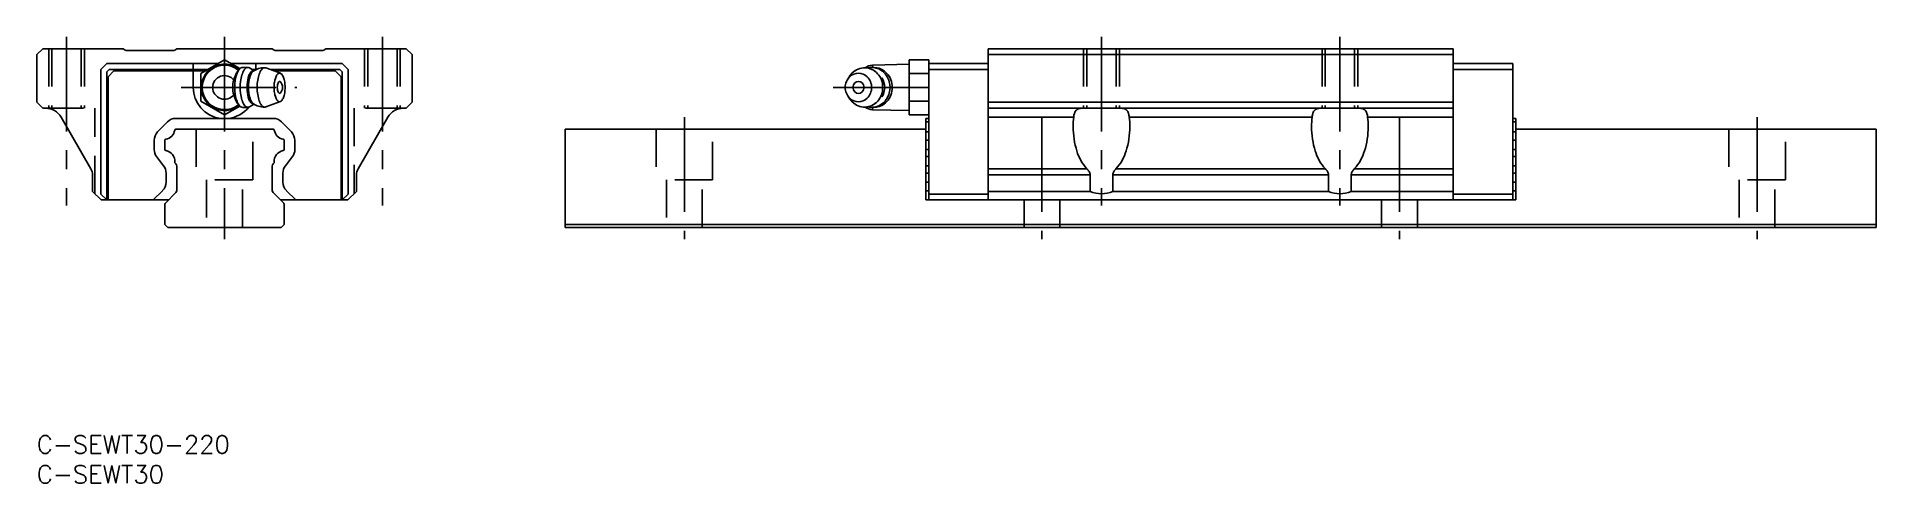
# Model space of a CAD drawing. Extents: x 0 to 309, y -8 to 67.
import ezdxf

# ---------------------------------------------------------------- set-up
doc = ezdxf.new("R2010")
doc.units = 0
doc.header["$LTSCALE"] = 0.5
doc.linetypes.add('CENTER', pattern=[50.8, 31.75, -6.35, 6.35, -6.35])
doc.linetypes.add('DASHED', pattern=[19.05, 12.7, -6.35])
doc.layers.get('0').update_dxf_attribs({"linetype": 'CONTINUOUS'})
doc.layers.add('CENTER', color=1, linetype='CENTER')
doc.styles.get("Standard").update_dxf_attribs({"font": 'txt.shx', "height": 3, "bigfont": 'bigfont.shx'})

# ---------------------------------------------------------------- blocks, each defined once
blk = doc.blocks.new('*U36')
at = {"color": 7, "linetype": 'CONTINUOUS'}
blk.add_text('C-SEWT30-220', height=3, dxfattribs=at).set_placement((0, -3))
blk = doc.blocks.new('*U37')
at = {"color": 7, "linetype": 'CONTINUOUS'}
blk.add_text('C-SEWT30', height=3, dxfattribs=at).set_placement((0, -8))

msp = doc.modelspace()

# ---------------------------------------------------------------- linework, layer by layer
at = {"color": 7, "linetype": 'CONTINUOUS'}
for p, q in [((1, 64.95), (0, 63.95)), ((14.5, 64.95), (1, 64.95)), ((14.65, 64.8), (14.5, 64.95)), ((23.5, 64.95), (23.35, 64.8)), ((39.5, 64.95), (23.5, 64.95)), ((39.65, 64.8), (39.5, 64.95)), ((48.5, 64.95), (48.35, 64.8)), ((62, 64.95), (48.5, 64.95)), ((63, 63.95), (62, 64.95)), ((159.66, 64.95), (237.66, 64.95)), ((159.66, 39.55), (159.66, 64.95)), ((237.66, 39.55), (237.66, 64.95)), ((0, 63.95), (0, 55.95)), ((11.75, 62.45), (10.75, 61.45)), ((30.43, 62.45), (11.75, 62.45)), ((22.99, 64.65), (15.01, 64.65)), ((26.25, 62.45), (26.25, 61.45)), ((31.5, 63.07), (27.5, 60.76)), ((34.05, 61.6), (31.5, 63.07)), ((51.25, 62.45), (32.57, 62.45)), ((35.43, 61.8), (34.55, 61.8)), ((36.75, 62.45), (36.75, 61.45)), ((47.99, 64.65), (40.01, 64.65)), ((52.25, 61.45), (51.25, 62.45)), ((63, 55.95), (63, 63.95)), ((140.45, 61.8), (140.07, 61.8)), ((146.36, 62.35), (140.21, 62.19)), ((140.21, 61.8), (140.21, 62.19)), ((149.66, 63.07), (146.36, 63.07)), ((146.36, 53.83), (146.36, 63.07)), ((149.66, 39.55), (149.66, 63.07)), ((149.66, 62.45), (159.66, 62.45)), ((159.66, 63.95), (237.66, 63.95)), ((247.66, 62.45), (237.66, 62.45)), ((247.66, 39.55), (247.66, 62.45)), ((10.75, 61.45), (10.75, 40.55)), ((12.16, 61.45), (11.75, 61.04)), ((11.75, 61.04), (11.75, 39.55)), ((11.95, 60.25), (12.95, 61.25)), ((11.95, 60.25), (11.95, 39.55)), ((28.7, 61.45), (12.16, 61.45)), ((28.35, 61.25), (12.95, 61.25)), ((26.25, 58.45), (26.25, 61.25)), ((27.5, 60.76), (27.5, 56.14)), ((33.79, 61.28), (34.02, 61.56)), ((36.45, 61.25), (35.72, 61.71)), ((36.82, 61.45), (36.14, 61.45)), ((36.82, 61.45), (36.14, 61.45)), ((36.45, 61.25), (36.35, 61.25)), ((38.42, 61.72), (40.87, 60.83)), ((50.84, 61.45), (39.16, 61.45)), ((50.05, 61.25), (39.71, 61.25)), ((50.05, 61.25), (51.05, 60.25)), ((51.25, 61.04), (50.84, 61.45)), ((51.05, 39.55), (51.05, 60.25)), ((51.25, 39.55), (51.25, 61.04)), ((52.25, 40.55), (52.25, 61.45)), ((136.45, 60.4), (136.09, 59.86)), ((149.66, 60.76), (146.36, 60.76)), ((149.66, 61.45), (159.66, 61.45)), ((247.66, 61.45), (237.66, 61.45)), ((0, 55.95), (1, 54.95)), ((27.5, 56.14), (31.5, 53.83)), ((33.79, 55.62), (34.02, 55.34)), ((36.45, 55.65), (35.72, 55.19)), ((36.35, 55.65), (36.45, 55.65)), ((38.42, 55.18), (40.87, 56.07)), ((62, 54.95), (63, 55.95)), ((136.09, 57.04), (136.45, 56.5)), ((149.66, 56.14), (146.36, 56.14)), ((159.66, 55.95), (237.66, 55.95)), ((1, 54.95), (1.47, 54.95)), ((4.07, 53.45), (9.08, 44.78)), ((20.27, 50.97), (21.91, 52.65)), ((23.34, 53.25), (39.66, 53.25)), ((31.5, 53.83), (34.05, 55.31)), ((34.55, 55.1), (35.43, 55.1)), ((41.09, 52.65), (42.73, 50.97)), ((53.92, 44.78), (58.93, 53.45)), ((61.53, 54.95), (62, 54.95)), ((140.07, 55.1), (140.45, 55.1)), ((140.21, 54.71), (140.21, 55.1)), ((140.21, 54.71), (146.36, 54.55)), ((149.66, 53.83), (146.36, 53.83)), ((149.66, 53.25), (149.16, 53.25)), ((149.16, 53.25), (149.16, 39.55)), ((149.66, 52.65), (149.16, 52.65)), ((159.66, 54.95), (237.66, 54.95)), ((159.66, 53.45), (174, 53.45)), ((175.47, 54.95), (175.4, 54.95)), ((181.84, 54.95), (181.91, 54.95)), ((183.32, 53.45), (214, 53.45)), ((215.47, 54.95), (215.4, 54.95)), ((221.84, 54.95), (221.91, 54.95)), ((223.32, 53.45), (237.66, 53.45)), ((247.66, 53.25), (248.16, 53.25)), ((247.66, 52.65), (248.16, 52.65)), ((248.16, 39.55), (248.16, 53.25)), ((19.7, 48.04), (19.7, 49.57)), ((21.5, 48.04), (21.5, 49.57)), ((23.34, 51.45), (39.66, 51.45)), ((39.66, 51.45), (23.34, 51.45)), ((41.5, 49.57), (41.5, 48.04)), ((43.3, 49.57), (43.3, 48.04)), ((88.66, 51.45), (149.16, 51.45)), ((88.66, 34.95), (88.66, 51.45)), ((149.66, 50.97), (149.16, 50.97)), ((149.66, 49.57), (149.16, 49.57)), ((247.66, 50.97), (248.16, 50.97)), ((247.66, 49.57), (248.16, 49.57)), ((248.16, 51.45), (308.66, 51.45)), ((308.66, 34.95), (308.66, 51.45)), ((21.29, 45.29), (20.11, 46.83)), ((42.89, 46.83), (41.71, 45.29)), ((149.66, 48.04), (149.16, 48.04)), ((149.66, 46.83), (149.16, 46.83)), ((247.66, 48.04), (248.16, 48.04)), ((247.66, 46.83), (248.16, 46.83)), ((9.35, 43.78), (9.35, 41)), ((21.7, 42.53), (21.7, 44.07)), ((23.35, 45.6), (23.21, 45.74)), ((23.5, 41.16), (23.5, 45.24)), ((39.5, 45.24), (39.5, 41.16)), ((39.79, 45.74), (39.65, 45.6)), ((41.3, 44.07), (41.3, 42.53)), ((53.65, 41), (53.65, 43.78)), ((149.66, 45.29), (149.16, 45.29)), ((149.66, 44.07), (149.16, 44.07)), ((159.66, 44.78), (176.23, 44.78)), ((159.66, 43.78), (176.75, 43.78)), ((176.75, 41), (176.75, 43.78)), ((180.57, 43.78), (180.57, 41)), ((180.57, 43.78), (216.75, 43.78)), ((181.09, 44.78), (216.23, 44.78)), ((216.75, 41), (216.75, 43.78)), ((220.57, 43.78), (220.57, 41)), ((220.57, 43.78), (237.66, 43.78)), ((221.09, 44.78), (237.66, 44.78)), ((247.66, 45.29), (248.16, 45.29)), ((247.66, 44.07), (248.16, 44.07)), ((9.35, 41), (10.8, 39.55)), ((10.75, 40.55), (11.75, 39.55)), ((19.55, 39.55), (21.11, 41.11)), ((21.57, 39.02), (23.35, 40.8)), ((39.65, 40.8), (41.43, 39.02)), ((41.89, 41.11), (43.45, 39.55)), ((51.25, 39.55), (52.25, 40.55)), ((52.2, 39.55), (53.65, 41)), ((149.66, 42.53), (149.16, 42.53)), ((149.66, 41.11), (149.16, 41.11)), ((149.66, 40.55), (159.66, 40.55)), ((159.66, 41), (176.75, 41)), ((180.57, 41), (216.75, 41)), ((220.57, 41), (237.66, 41)), ((247.66, 40.55), (237.66, 40.55)), ((247.66, 42.53), (248.16, 42.53)), ((247.66, 41.11), (248.16, 41.11)), ((22.1, 39.55), (10.8, 39.55)), ((21.5, 38.85), (21.5, 35.45)), ((52.2, 39.55), (40.9, 39.55)), ((41.5, 35.45), (41.5, 38.85)), ((149.16, 39.55), (159.61, 39.55)), ((159.61, 39.55), (159.61, 39.6)), ((159.61, 39.6), (159.66, 39.6)), ((159.66, 39.55), (237.66, 39.55)), ((237.66, 39.6), (237.71, 39.6)), ((237.71, 39.6), (237.71, 39.55)), ((237.71, 39.55), (248.16, 39.55)), ((21.5, 35.45), (22, 34.95)), ((22, 34.95), (41, 34.95)), ((41, 34.95), (41.5, 35.45)), ((88.66, 35.45), (308.66, 35.45)), ((88.66, 34.95), (308.66, 34.95))]:
    msp.add_line(p, q, dxfattribs=at)
at = {"color": 3, "linetype": 'DASHED'}
for p, q in [((2, 64.95), (2, 54.95)), ((2.54, 64.95), (2.54, 54.95)), ((7.46, 64.95), (7.46, 54.95)), ((8, 64.95), (8, 54.95)), ((55, 64.95), (55, 54.95)), ((55.54, 64.95), (55.54, 54.95)), ((60.46, 64.95), (60.46, 54.95)), ((61, 64.95), (61, 54.95)), ((175.66, 64.95), (175.66, 54.95)), ((176.2, 64.95), (176.2, 54.95)), ((181.12, 64.95), (181.12, 54.95)), ((181.66, 64.95), (181.66, 54.95)), ((215.66, 64.95), (215.66, 54.95)), ((216.2, 64.95), (216.2, 54.95)), ((221.12, 64.95), (221.12, 54.95)), ((221.66, 64.95), (221.66, 54.95)), ((1.47, 54.95), (9.75, 54.95)), ((9.75, 40.6), (9.75, 54.95)), ((53.25, 54.95), (53.25, 40.6)), ((61.53, 54.95), (53.25, 54.95)), ((26.75, 51.45), (26.75, 42.95)), ((36.25, 42.95), (36.25, 51.45)), ((103.91, 51.45), (103.91, 42.95)), ((113.41, 42.95), (113.41, 51.45)), ((283.91, 51.45), (283.91, 42.95)), ((293.41, 42.95), (293.41, 51.45)), ((36.25, 42.95), (26.75, 42.95)), ((28.5, 42.95), (28.5, 34.95)), ((34.5, 34.95), (34.5, 42.95)), ((113.41, 42.95), (103.91, 42.95)), ((105.66, 42.95), (105.66, 34.95)), ((111.66, 34.95), (111.66, 42.95)), ((293.41, 42.95), (283.91, 42.95)), ((285.66, 42.95), (285.66, 34.95)), ((291.66, 34.95), (291.66, 42.95)), ((165.66, 39.55), (165.66, 34.95)), ((171.66, 34.95), (171.66, 39.55)), ((225.66, 39.55), (225.66, 34.95)), ((231.66, 34.95), (231.66, 39.55))]:
    msp.add_line(p, q, dxfattribs=at)
at = {"color": 7, "linetype": 'CONTINUOUS'}
for centre, radius, start, end in [((15.01, 65.15), 0.5, 225, 270), ((22.99, 65.15), 0.5, 270, 315), ((31.5, 58.45), 3.9, 50.9718, 309.0282), ((31.5, 58.45), 3.74, 51.0329, 308.9671), ((34.54, 61.12), 0.68, 89.8146, 141.4349), ((35.6, 60.92), 0.918, 109.5055, 148.4502), ((35.43, 61.25), 0.551, 57.5252, 104.1804), ((38.19, 58.46), 3.29, 89.1369, 124.9824), ((38.24, 61.23), 0.519, 70.0924, 125.2235), ((40.01, 65.15), 0.5, 225, 270), ((47.99, 65.15), 0.5, 270, 315), ((138.91, 58.93), 2.82, 76.348, 100.2493), ((140.26, 60.19), 2, 91.5, 128.7532), ((140.07, 58.86), 2.94, 80.5353, 103.929), ((140.45, 58.86), 2.94, 53.8898, 89.8488), ((140.06, 58.86), 2.95, 57.3307, 80.285), ((31.5, 58.45), 1.98, 38.259, 321.741), ((36.99, 58.45), 4.12, 162.6982, 197.3018), ((40.92, 57.34), 8.2, 155.5597, 163.4295), ((41.9, 58.45), 8.68, 175.683, 184.317), ((39.75, 58.67), 6.52, 160.718, 176.1614), ((35.38, 59.93), 2.09, 139.5538, 157.3697), ((35.74, 60.07), 2.27, 139.598, 160.8002), ((42.72, 58.45), 8.58, 173.5184, 186.4816), ((40.51, 58.73), 6.35, 163.1981, 173.801), ((37.32, 59.74), 3, 146.419, 163.9372), ((42.54, 58.45), 7.26, 175.683, 184.317), ((40.28, 58.72), 4.99, 160.0114, 176.868), ((42.77, 58.45), 7.26, 175.8885, 184.1115), ((41.57, 58.56), 6.05, 166.8119, 176.1003), ((37.39, 59.81), 1.9, 139.598, 160.8002), ((39, 59.19), 3.41, 153.6234, 167.265), ((36.39, 60.68), 0.569, 93.4944, 141.4349), ((37.07, 60.18), 1.24, 128.03, 154.984), ((45.54, 58.45), 8.56, 175.825, 184.175), ((44.08, 58.59), 7.09, 166.5793, 176.0477), ((41, 59.35), 3.92, 152.982, 167.0658), ((38.75, 60.54), 1.38, 126.0403, 154.4616), ((46.04, 58.45), 6.22, 175.683, 184.317), ((44.91, 58.56), 5.09, 166.0541, 175.9315), ((42.6, 59.16), 2.69, 151.4947, 166.6232), ((41.02, 60.05), 0.885, 121.2698, 153.2617), ((42.92, 58.45), 2.56, 173.7782, 186.2218), ((42.3, 58.53), 1.94, 164.0092, 174.023), ((41.38, 58.8), 0.977, 148.743, 164.6112), ((40.82, 59.15), 0.321, 116.9113, 150.4592), ((40.74, 60.48), 0.371, 61.134, 118.866), ((40.74, 59.3), 0.155, 58.6993, 113.8023), ((39.9, 58.45), 1.34, 313.2338, 46.7662), ((40.46, 60.05), 0.885, 26.7383, 58.7302), ((38.88, 59.16), 2.69, 13.3768, 28.5053), ((36.57, 58.56), 5.09, 4.0685, 13.9459), ((35.44, 58.45), 6.22, 355.683, 4.317), ((138.19, 58.45), 2.53, 134.7224, 225.2776), ((137.87, 58.76), 2.09, 45.5005, 134.4995), ((139.07, 58.64), 3.16, 123.7997, 146.1384), ((138.01, 58.45), 1.06, 134.7224, 225.2776), ((137.87, 58.58), 0.872, 45.5005, 134.4995), ((138.93, 58.84), 2.91, 100.3514, 123.7661), ((137.74, 58.45), 1.06, 314.7224, 45.2776), ((137.56, 58.45), 2.53, 314.7224, 45.2776), ((138.88, 58.82), 2.94, 52.9859, 76.2524), ((138.72, 58.61), 3.2, 30.981, 52.964), ((138.5, 58.48), 3.46, 10.1721, 31.0278), ((139.93, 58.66), 3.19, 35.5149, 57.2955), ((139.3, 58.45), 2.98, 327.435, 32.5652), ((138.4, 58.45), 3.55, 349.7879, 10.29), ((140.27, 58.62), 3.23, 31.5185, 53.9499), ((139.7, 58.5), 3.46, 14.9361, 35.548), ((140.04, 58.48), 3.51, 10.3156, 31.5664), ((139.56, 58.45), 3.61, 344.994, 15.006), ((139.93, 58.45), 3.62, 349.6015, 10.3985), ((40.92, 59.56), 8.2, 196.5705, 204.4403), ((39.75, 58.23), 6.52, 183.8386, 199.282), ((35.38, 56.98), 2.09, 202.6303, 220.4462), ((35.74, 56.83), 2.27, 199.1998, 220.402), ((40.51, 58.17), 6.35, 186.199, 196.8019), ((37.32, 57.16), 3, 196.0628, 213.581), ((40.28, 58.18), 4.99, 183.132, 199.9886), ((41.57, 58.34), 6.05, 183.8997, 193.1881), ((37.39, 57.1), 1.9, 199.1998, 220.402), ((39, 57.71), 3.41, 192.735, 206.3766), ((36.39, 56.22), 0.569, 218.5651, 266.5056), ((37.07, 56.72), 1.24, 205.016, 231.97), ((38.19, 58.44), 3.29, 235.0186, 270.862), ((44.08, 58.32), 7.09, 183.9523, 193.4207), ((41, 57.55), 3.92, 192.9342, 207.018), ((38.75, 56.36), 1.38, 205.5384, 233.9597), ((44.91, 58.34), 5.09, 184.0685, 193.9459), ((42.6, 57.74), 2.69, 193.3768, 208.5053), ((41.02, 56.85), 0.885, 206.7383, 238.7302), ((42.3, 58.38), 1.94, 185.977, 195.9908), ((41.38, 58.1), 0.977, 195.3888, 211.257), ((40.82, 57.75), 0.321, 209.5408, 243.0887), ((40.74, 56.42), 0.371, 241.134, 298.866), ((40.74, 57.61), 0.155, 246.1977, 301.3007), ((40.46, 56.85), 0.885, 301.2698, 333.2617), ((38.88, 57.74), 2.69, 331.4947, 346.6232), ((36.57, 58.34), 5.09, 346.0541, 355.9315), ((137.87, 58.14), 2.09, 225.5005, 314.4995), ((139.07, 58.26), 3.15, 213.8629, 236.2875), ((137.87, 58.32), 0.872, 225.5005, 314.4995), ((138.93, 58.06), 2.91, 236.3214, 259.7399), ((138.88, 58.08), 2.94, 283.8385, 307.1008), ((140.45, 58.04), 2.94, 270.1167, 306.1107), ((140.06, 58.05), 2.95, 279.715, 302.6693), ((138.72, 58.29), 3.2, 307.1224, 329.1003), ((138.5, 58.43), 3.46, 329.0534, 349.9059), ((139.93, 58.25), 3.19, 302.7045, 324.4851), ((140.27, 58.28), 3.23, 306.0501, 328.4815), ((139.7, 58.41), 3.46, 324.452, 345.0638), ((140.04, 58.43), 3.51, 328.4336, 349.6844), ((1.47, 51.95), 3, 30, 90), ((23.34, 51.25), 2, 90, 135.666), ((34.54, 55.78), 0.68, 218.5651, 270.1854), ((35.6, 55.98), 0.918, 211.5498, 250.4945), ((35.43, 55.65), 0.551, 255.8196, 302.4748), ((38.24, 55.67), 0.519, 234.7765, 289.9076), ((39.66, 51.25), 2, 44.334, 90), ((61.53, 51.95), 3, 90, 150), ((138.91, 57.97), 2.82, 259.8421, 283.7431), ((140.26, 56.71), 2, 231.2468, 268.5), ((140.07, 58.04), 2.94, 256.0709, 279.4649), ((188, 51.85), 14.09, 173.473, 180.0158), ((179.02, 52.88), 5.05, 171.4194, 173.4889), ((177.31, 53.15), 3.33, 166.4451, 171.6537), ((176.35, 53.38), 2.33, 161.111, 166.4375), ((175.62, 53.64), 1.56, 151.5833, 161.2168), ((175.22, 53.85), 1.11, 139.3983, 151.5381), ((175.11, 53.94), 0.965, 132.4211, 139.1895), ((175.11, 53.94), 0.964, 115.4007, 132.3149), ((175.27, 53.58), 1.36, 98.3856, 114.8807), ((175.44, 52.47), 2.48, 90.8907, 98.6647), ((181.87, 52.47), 2.48, 81.3353, 89.1093), ((182.05, 53.58), 1.36, 65.1193, 81.6144), ((182.21, 53.94), 0.964, 47.6851, 64.5993), ((182.21, 53.94), 0.965, 40.8105, 47.5789), ((182.09, 53.85), 1.11, 28.4619, 40.6017), ((181.7, 53.64), 1.56, 18.7832, 28.4167), ((180.97, 53.38), 2.33, 13.5625, 18.889), ((180, 53.15), 3.33, 8.3463, 13.5549), ((178.3, 52.88), 5.05, 6.5111, 8.5806), ((169.32, 51.85), 14.09, 359.9842, 6.527), ((228, 51.85), 14.09, 173.473, 180.0158), ((219.02, 52.88), 5.05, 171.4194, 173.4889), ((217.31, 53.15), 3.33, 166.4451, 171.6537), ((216.35, 53.38), 2.33, 161.111, 166.4375), ((215.62, 53.64), 1.56, 151.5833, 161.2168), ((215.22, 53.85), 1.11, 139.3983, 151.5381), ((215.11, 53.94), 0.965, 132.4211, 139.1895), ((215.11, 53.94), 0.964, 115.4007, 132.3149), ((215.27, 53.58), 1.36, 98.3856, 114.8807), ((215.44, 52.47), 2.48, 90.8907, 98.6647), ((221.87, 52.47), 2.48, 81.3353, 89.1093), ((222.05, 53.58), 1.36, 65.1193, 81.6144), ((222.21, 53.94), 0.964, 47.6851, 64.5993), ((222.21, 53.94), 0.965, 40.8105, 47.5789), ((222.09, 53.85), 1.11, 28.4619, 40.6017), ((221.7, 53.64), 1.56, 18.7832, 28.4167), ((220.97, 53.38), 2.33, 13.5625, 18.889), ((220, 53.15), 3.33, 8.3463, 13.5549), ((218.3, 52.88), 5.05, 6.5111, 8.5806), ((209.32, 51.85), 14.09, 359.9842, 6.527), ((21.7, 49.57), 2, 135.666, 180), ((21.7, 49.57), 0.2, 99.6908, 180), ((21.36, 51.54), 1.8, 279.6908, 351.6711), ((23.34, 51.25), 0.2, 90, 171.6711), ((39.66, 51.25), 0.2, 8.3289, 90), ((41.64, 51.54), 1.8, 188.3289, 260.3092), ((41.3, 49.57), 0.2, 0, 80.3092), ((41.3, 49.57), 2, 0, 44.334), ((187.27, 51.8), 13.36, 179.8252, 197.5354), ((170.05, 51.8), 13.36, 342.4646, 0.1748), ((227.27, 51.8), 13.36, 179.8252, 197.5354), ((210.05, 51.8), 13.36, 342.4646, 0.1748), ((21.7, 48.04), 2, 180, 217.414), ((21.7, 48.04), 0.2, 180, 260.3092), ((21.36, 46.07), 1.8, 354.5772, 80.3092), ((41.64, 46.07), 1.8, 99.6908, 185.4228), ((41.3, 48.04), 0.2, 279.6908, 0), ((41.3, 48.04), 2, 322.586, 0), ((181.71, 49.86), 7.48, 196.1721, 222.8544), ((175.6, 49.86), 7.48, 317.1456, 343.8279), ((221.71, 49.86), 7.48, 196.1721, 222.8544), ((215.6, 49.86), 7.48, 317.1456, 343.8279), ((7.35, 43.78), 2, 0, 30), ((19.7, 44.07), 2, 0, 37.414), ((23.36, 45.88), 0.2, 174.5772, 225), ((23, 45.24), 0.5, 0, 45), ((40, 45.24), 0.5, 135, 180), ((39.64, 45.88), 0.2, 315, 5.4228), ((43.3, 44.07), 2, 142.586, 180), ((55.65, 43.78), 2, 150, 180), ((174.41, 42.98), 2.55, 31.5807, 44.625), ((175.71, 43.76), 1.04, 0.9171, 32.5379), ((181.61, 43.76), 1.04, 147.4621, 179.0829), ((182.9, 42.98), 2.55, 135.375, 148.4193), ((214.41, 42.98), 2.55, 31.5807, 44.625), ((215.71, 43.76), 1.04, 0.9171, 32.5379), ((221.61, 43.76), 1.04, 147.4621, 179.0829), ((222.9, 42.98), 2.55, 135.375, 148.4193), ((19.7, 42.53), 2, 315, 0), ((23, 41.16), 0.5, 315, 0), ((40, 41.16), 0.5, 180, 225), ((43.3, 42.53), 2, 180, 225), ((178.66, 45.35), 4.75, 246.3181, 293.6819), ((218.66, 45.35), 4.75, 246.3181, 293.6819), ((21.75, 38.85), 0.25, 135, 180), ((41.25, 38.85), 0.25, 0, 45)]:
    msp.add_arc(centre, radius, start, end, dxfattribs=at)
at = {"color": 7, "linetype": 'CONTINUOUS', "extrusion": (0, 0, -1)}
for start, end in [(277.9139, 0), (219.4115, 262.0861)]:
    msp.add_arc((-31.5, 58.45), 5.25, start, end, dxfattribs=at)
at = {"layer": 'CENTER', "linetype": 'CENTER'}
for p, q in [((5, 66.95), (5, 38.6)), ((31.5, 66.95), (31.5, 32.95)), ((58, 66.95), (58, 38.6)), ((178.66, 66.95), (178.66, 38.6)), ((218.66, 66.95), (218.66, 38.6)), ((24.25, 58.45), (43.66, 58.45)), ((133.66, 58.45), (151.66, 58.45)), ((108.66, 53.45), (108.66, 32.95)), ((168.66, 53.45), (168.66, 32.95)), ((228.66, 53.45), (228.66, 32.95)), ((288.66, 53.45), (288.66, 32.95))]:
    msp.add_line(p, q, dxfattribs=at)

# ---------------------------------------------------------------- block references
at = {"color": 7, "linetype": 'CONTINUOUS'}
for name in ['*U36', '*U37']:
    msp.add_blockref(name, (0, 0), dxfattribs=at)

doc.saveas('drawing.dxf')
